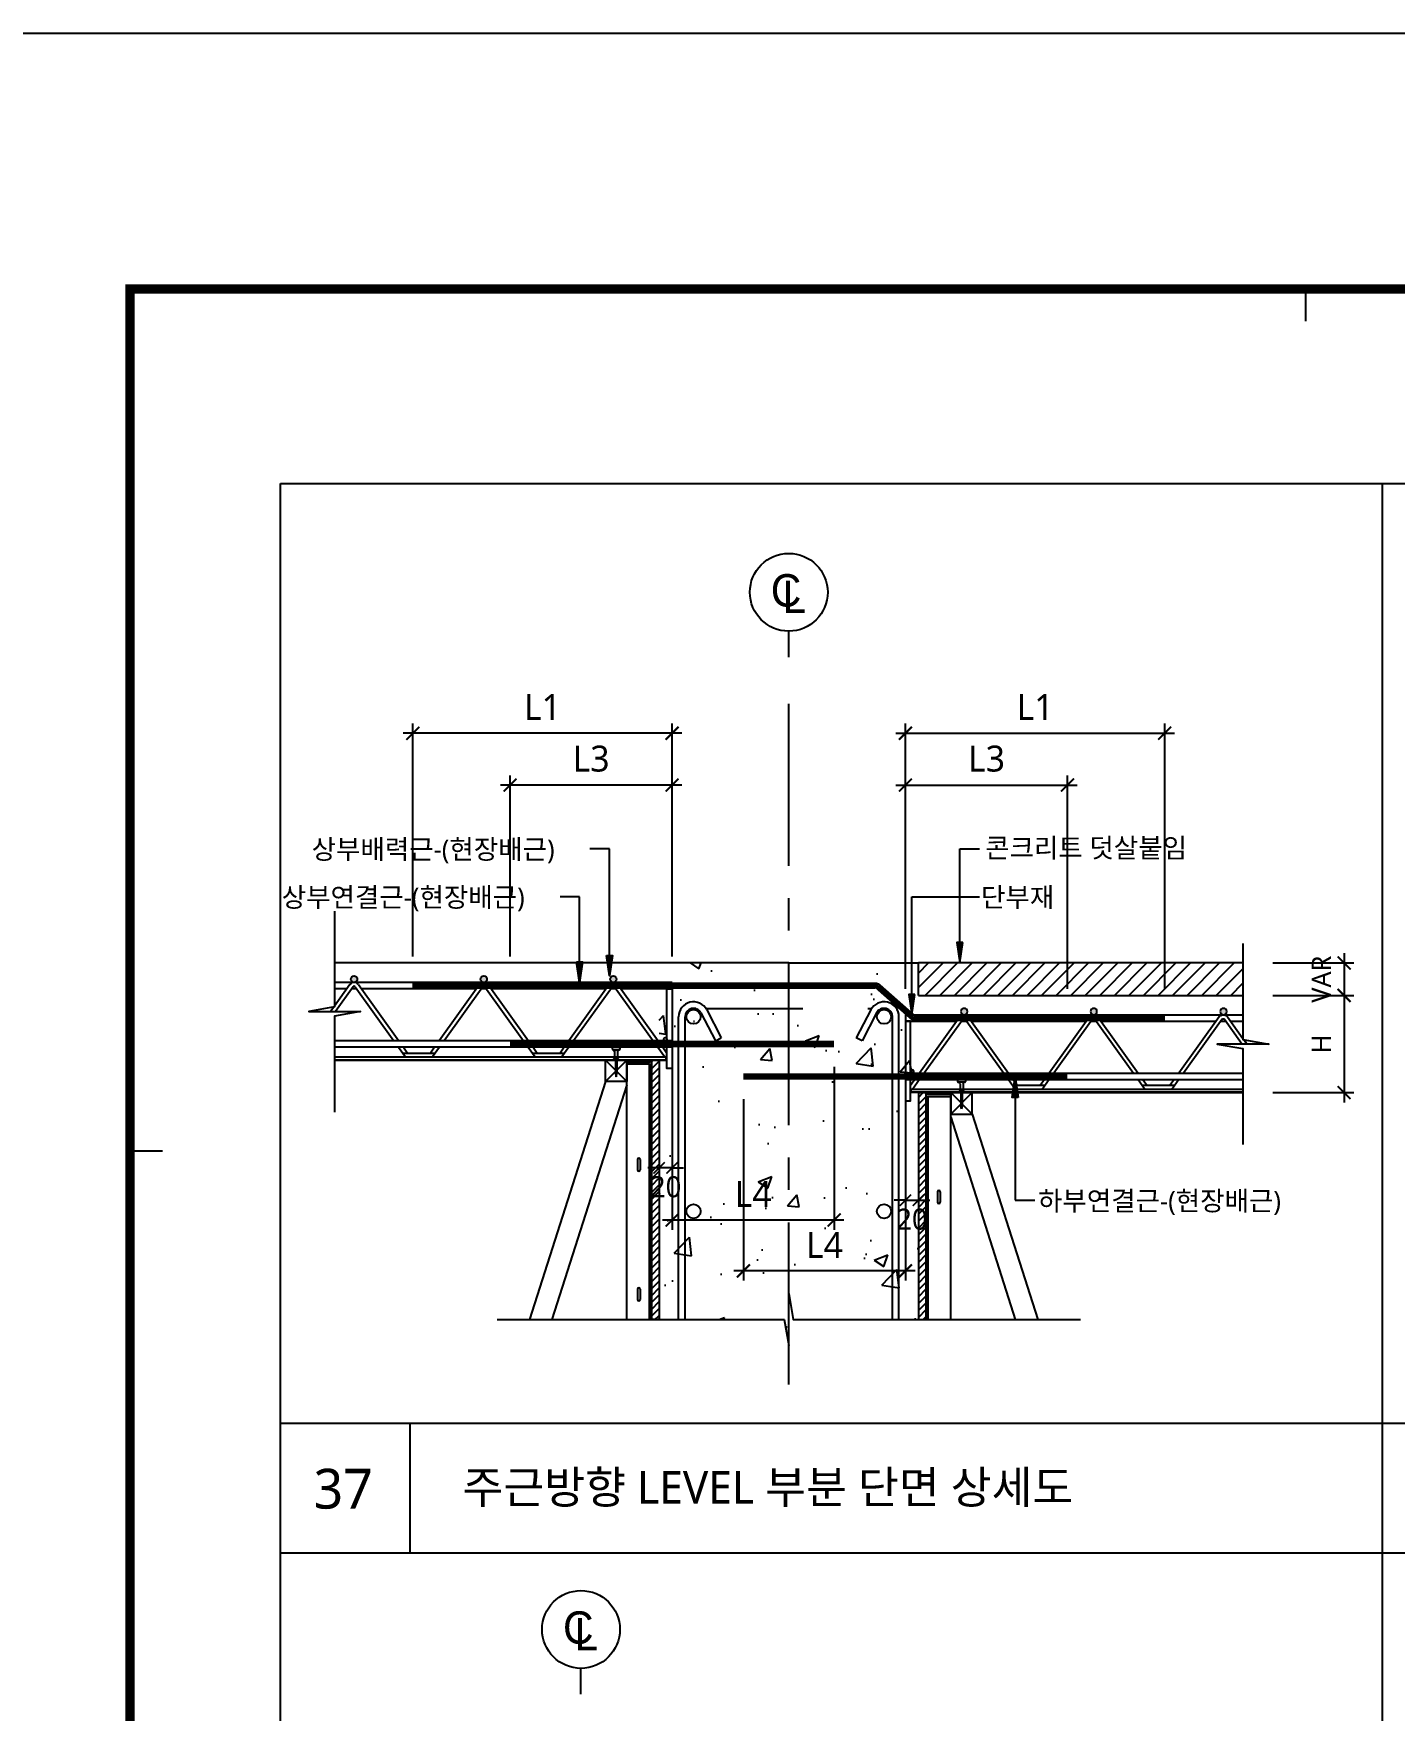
# Model space of a CAD drawing. Extents: x 10983 to 44623, y -18406 to 11294.
# Drawn here: x 36354 to 38454, y -3173 to -586 of the extents above; entities that cross this region are included whole.
import ezdxf

# ---------------------------------------------------------------- set-up
doc = ezdxf.new("R2010")
doc.units = 0
doc.header["$LTSCALE"] = 100
doc.header["$MEASUREMENT"] = 0
doc.header["$PDMODE"] = 3
doc.header["$PDSIZE"] = 10
for name, pattern in [('CEN', [62, 60, -1, 0, -1]), ('CENTERX2', [4, 2.5, -0.5, 0.5, -0.5]), ('HID', [2.5, 1.5, -1]), ('HIDDEN', [0.375, 0.25, -0.125])]:
    doc.linetypes.add(name, pattern=pattern)
doc.layers.get('0').update_dxf_attribs({"linetype": 'CONTINUOUS'})
doc.layers.get('Defpoints').update_dxf_attribs({"color": 165, "linetype": 'CONTINUOUS'})
for name, color, linetype in [('-비콘 단부', 7, 'CONTINUOUS'), ('DECK-CEN', 1, 'CEN'), ('DECK-CON', 2, 'CONTINUOUS'), ('DECK-DIM', 255, 'CONTINUOUS'), ('DECK-ETC STEEL', 6, 'CONTINUOUS'), ('DECK-HATCH', 251, 'CONTINUOUS'), ('DECK-JOINT BAR', 4, 'HIDDEN'), ('DECK-LATTICE', 7, 'CONTINUOUS'), ('DECK-PG', 4, 'CONTINUOUS'), ('DECK-RC', 251, 'CONTINUOUS'), ('DECK-RC(ETC)', 252, 'CONTINUOUS'), ('DECK-TABLE', 7, 'CONTINUOUS'), ('DECK-TEX1', 6, 'CONTINUOUS'), ('DECK-TEXT', 7, 'CONTINUOUS'), ('DECK-TITLE TEXT', 3, 'CONTINUOUS'), ('DECK-TRANS', 3, 'CONTINUOUS'), ('E2', 7, 'CONTINUOUS'), ('form', 7, 'CONTINUOUS')]:
    doc.layers.add(name, color=color, linetype=linetype)
doc.styles.add('SY Panel', font='malgun.ttf')
doc.styles.add('VICON TEXT', font='malgun.ttf')
doc.styles.add('굴림', font='Gulim.ttf')
doc.dimstyles.new('STDECK-DIM', dxfattribs={"dimtxt": 35, "dimasz": 20, "dimexe": 15, "dimexo": 40, "dimgap": 10, "dimtad": 1, "dimdec": 0, "dimtxsty": 'SY Panel', "dimblk": 'ARCHTICK', "dimcen": 2.5, "dimdle": 15, "dimclrd": 7, "dimclre": 7, "dimclrt": 6, "dimadec": 0, "dimazin": 0, "dimtfac": 1, "dimtdec": 0, "dimtmove": 0, "dimatfit": 3, "dimldrblk": 'ARCHTICK', "dimfxl": 1, "dimarcsym": 0})
doc.dimstyles.new('STDECK-DIM 2', dxfattribs={"dimscale": 2.5, "dimtxt": 12, "dimasz": 7, "dimexe": 3, "dimexo": 3, "dimgap": 3, "dimtad": 1, "dimdec": 0, "dimlunit": 6, "dimtxsty": 'VICON TEXT', "dimblk": 'ARCHTICK', "dimcen": 2.5, "dimclrd": 7, "dimclre": 7, "dimclrt": 6, "dimadec": 0, "dimazin": 0, "dimtfac": 1, "dimtdec": 0, "dimtix": 1, "dimtmove": 0, "dimatfit": 3, "dimfxl": 1, "dimarcsym": 0})
pattern_1 = [(45, (14861.725, -5112.75), (-5.3033009, 5.3033009), [])]

# ---------------------------------------------------------------- blocks, each defined once
blk = doc.blocks.new('_ArchTick')
at = {"color": 0, "linetype": 'ByBlock', "const_width": 0.15}
blk.add_lwpolyline([(-0.5, -0.5), (0.5, 0.5)], dxfattribs=at)
blk = doc.blocks.new('*D224')
at = {"layer": 'DECK-DIM', "color": 7, "lineweight": -2}
for p, q in [((38376.2, -2004.9), (38376.2, -2084.9)), ((38266.2, -2019.9), (38391.2, -2019.9)), ((38266.2, -2069.9), (38391.2, -2069.9))]:
    blk.add_line(p, q, dxfattribs=at)
at = {"layer": 'Defpoints', "color": 0, "ltscale": 0.5}
for p in [(38226.2, -2019.9), (38226.2, -2069.9), (38376.2, -2069.9)]:
    blk.add_point(p, dxfattribs=at)
at = {"layer": 'DECK-DIM', "color": 7, "lineweight": -2, "ltscale": 0.5, "xscale": 20, "yscale": 20, "zscale": 20}
for p, rotation in [((38376.2, -2019.9), 90), ((38376.2, -2069.9), 270)]:
    blk.add_blockref('_ArchTick', p, dxfattribs=dict(at, rotation=rotation))
at = {"layer": 'DECK-DIM', "color": 6, "ltscale": 0.5, "insert": (38341.2, -2044.9), "char_height": 30, "attachment_point": 5, "rotation": 90, "style": 'SY Panel'}
blk.add_mtext('VAR', dxfattribs=at)
blk = doc.blocks.new('*D225')
at = {"layer": 'DECK-DIM', "color": 7, "lineweight": -2}
for p, q in [((38376.2, -2054.9), (38376.2, -2234.9)), ((38266.2, -2069.9), (38391.2, -2069.9)), ((38266.2, -2219.9), (38391.2, -2219.9))]:
    blk.add_line(p, q, dxfattribs=at)
at = {"layer": 'Defpoints', "color": 0, "ltscale": 0.5}
for p in [(38226.2, -2069.9), (38226.2, -2219.9), (38376.2, -2219.9)]:
    blk.add_point(p, dxfattribs=at)
at = {"layer": 'DECK-DIM', "color": 7, "lineweight": -2, "ltscale": 0.5, "xscale": 20, "yscale": 20, "zscale": 20}
for p, rotation in [((38376.2, -2069.9), 90), ((38376.2, -2219.9), 270)]:
    blk.add_blockref('_ArchTick', p, dxfattribs=dict(at, rotation=rotation))
at = {"layer": 'DECK-DIM', "color": 6, "ltscale": 0.5, "insert": (38341.2, -2144.9), "char_height": 30, "attachment_point": 5, "rotation": 90, "style": 'SY Panel'}
blk.add_mtext('H', dxfattribs=at)
blk = doc.blocks.new('*D226')
at = {"layer": 'DECK-DIM', "color": 7, "lineweight": -2}
for p, q in [((37699.5, -2059.9), (37699.5, -1650.5)), ((38099.5, -2059.9), (38099.5, -1650.5)), ((37684.5, -1665.5), (38114.5, -1665.5))]:
    blk.add_line(p, q, dxfattribs=at)
at = {"layer": 'Defpoints', "color": 0, "ltscale": 0.5}
for p in [(38099.5, -1665.5), (37699.5, -2099.9), (38099.5, -2099.9)]:
    blk.add_point(p, dxfattribs=at)
at = {"layer": 'DECK-DIM', "color": 7, "lineweight": -2, "ltscale": 0.5, "xscale": 20, "yscale": 20, "zscale": 20, "rotation": 180}
blk.add_blockref('_ArchTick', (37699.5, -1665.5), dxfattribs=at)
at = {"layer": 'DECK-DIM', "color": 7, "lineweight": -2, "ltscale": 0.5, "xscale": 20, "yscale": 20, "zscale": 20}
blk.add_blockref('_ArchTick', (38099.5, -1665.5), dxfattribs=at)
at = {"layer": 'DECK-DIM', "color": 6, "ltscale": 0.5, "insert": (37899.5, -1625.1), "char_height": 40, "attachment_point": 5, "style": 'SY Panel'}
blk.add_mtext('L1', dxfattribs=at)
blk = doc.blocks.new('*D227')
at = {"layer": 'DECK-DIM', "color": 7, "lineweight": -2}
for p, q in [((36939.5, -2009.9), (36939.5, -1650.5)), ((37339.5, -2009.9), (37339.5, -1650.5)), ((37354.5, -1665.5), (36924.5, -1665.5))]:
    blk.add_line(p, q, dxfattribs=at)
at = {"layer": 'Defpoints', "color": 0, "ltscale": 0.5}
for p in [(36939.5, -1665.5), (36939.5, -2049.9), (37339.5, -2049.9)]:
    blk.add_point(p, dxfattribs=at)
at = {"layer": 'DECK-DIM', "color": 7, "lineweight": -2, "ltscale": 0.5, "xscale": 20, "yscale": 20, "zscale": 20, "rotation": 180}
blk.add_blockref('_ArchTick', (36939.5, -1665.5), dxfattribs=at)
at = {"layer": 'DECK-DIM', "color": 7, "lineweight": -2, "ltscale": 0.5, "xscale": 20, "yscale": 20, "zscale": 20}
blk.add_blockref('_ArchTick', (37339.5, -1665.5), dxfattribs=at)
at = {"layer": 'DECK-DIM', "color": 6, "ltscale": 0.5, "insert": (37139.5, -1625.1), "char_height": 40, "attachment_point": 5, "style": 'SY Panel'}
blk.add_mtext('L1', dxfattribs=at)
blk = doc.blocks.new('*D228')
at = {"layer": 'DECK-DIM', "color": 7, "lineweight": -2}
for p, q in [((37699.5, -2247.4), (37699.5, -2393.5)), ((37719.5, -2247.4), (37719.5, -2393.5)), ((37699.5, -2386), (37682, -2386)), ((37699.5, -2386), (37719.5, -2386)), ((37719.5, -2386), (37737, -2386))]:
    blk.add_line(p, q, dxfattribs=at)
at = {"layer": 'Defpoints', "color": 0, "ltscale": 0.5}
for p in [(37699.5, -2239.9), (37719.5, -2239.9), (37719.5, -2386)]:
    blk.add_point(p, dxfattribs=at)
at = {"layer": 'DECK-DIM', "color": 7, "lineweight": -2, "ltscale": 0.5, "xscale": 17.5, "yscale": 17.5, "zscale": 17.5}
blk.add_blockref('_ArchTick', (37699.5, -2386), dxfattribs=at)
at = {"layer": 'DECK-DIM', "color": 7, "lineweight": -2, "ltscale": 0.5, "xscale": 17.5, "yscale": 17.5, "zscale": 17.5, "rotation": 180}
blk.add_blockref('_ArchTick', (37719.5, -2386), dxfattribs=at)
at = {"layer": 'DECK-DIM', "color": 6, "ltscale": 0.5, "insert": (37709.5, -2415.3), "char_height": 32.5, "attachment_point": 5, "style": 'VICON TEXT'}
blk.add_mtext('20', dxfattribs=at)
blk = doc.blocks.new('*D229')
at = {"layer": 'DECK-DIM', "color": 7, "lineweight": -2}
for p, q in [((37319.5, -2197.4), (37319.5, -2343.5)), ((37339.5, -2197.4), (37339.5, -2343.5)), ((37319.5, -2336), (37302, -2336)), ((37339.5, -2336), (37319.5, -2336)), ((37339.5, -2336), (37357, -2336))]:
    blk.add_line(p, q, dxfattribs=at)
at = {"layer": 'Defpoints', "color": 0, "ltscale": 0.5}
for p in [(37319.5, -2189.9), (37339.5, -2189.9), (37319.5, -2336)]:
    blk.add_point(p, dxfattribs=at)
at = {"layer": 'DECK-DIM', "color": 7, "lineweight": -2, "ltscale": 0.5, "xscale": 17.5, "yscale": 17.5, "zscale": 17.5}
blk.add_blockref('_ArchTick', (37319.5, -2336), dxfattribs=at)
at = {"layer": 'DECK-DIM', "color": 7, "lineweight": -2, "ltscale": 0.5, "xscale": 17.5, "yscale": 17.5, "zscale": 17.5, "rotation": 180}
blk.add_blockref('_ArchTick', (37339.5, -2336), dxfattribs=at)
at = {"layer": 'DECK-DIM', "color": 6, "ltscale": 0.5, "insert": (37329.5, -2365.3), "char_height": 32.5, "attachment_point": 5, "style": 'VICON TEXT'}
blk.add_mtext('20', dxfattribs=at)
blk = doc.blocks.new('*D230')
at = {"layer": 'DECK-DIM', "color": 7, "lineweight": -2}
for p, q in [((37449.5, -2229.9), (37449.5, -2509.9)), ((37699.5, -2229.9), (37699.5, -2509.9)), ((37714.5, -2494.9), (37434.5, -2494.9))]:
    blk.add_line(p, q, dxfattribs=at)
at = {"layer": 'Defpoints', "color": 0, "ltscale": 0.5}
for p in [(37449.5, -2189.9), (37699.5, -2189.9), (37449.5, -2494.9)]:
    blk.add_point(p, dxfattribs=at)
at = {"layer": 'DECK-DIM', "color": 7, "lineweight": -2, "ltscale": 0.5, "xscale": 20, "yscale": 20, "zscale": 20, "rotation": 180}
blk.add_blockref('_ArchTick', (37449.5, -2494.9), dxfattribs=at)
at = {"layer": 'DECK-DIM', "color": 7, "lineweight": -2, "ltscale": 0.5, "xscale": 20, "yscale": 20, "zscale": 20}
blk.add_blockref('_ArchTick', (37699.5, -2494.9), dxfattribs=at)
at = {"layer": 'DECK-DIM', "color": 6, "ltscale": 0.5, "insert": (37574.5, -2454.9), "char_height": 40, "attachment_point": 5, "style": 'SY Panel'}
blk.add_mtext('L4', dxfattribs=at)
blk = doc.blocks.new('*D231')
at = {"layer": 'DECK-DIM', "color": 7, "lineweight": -2}
for p, q in [((37339.5, -2179.9), (37339.5, -2431.3)), ((37589.5, -2179.9), (37589.5, -2431.3)), ((37324.5, -2416.3), (37604.5, -2416.3))]:
    blk.add_line(p, q, dxfattribs=at)
at = {"layer": 'Defpoints', "color": 0, "ltscale": 0.5}
for p in [(37339.5, -2139.9), (37589.5, -2139.9), (37589.5, -2416.3)]:
    blk.add_point(p, dxfattribs=at)
at = {"layer": 'DECK-DIM', "color": 7, "lineweight": -2, "ltscale": 0.5, "xscale": 20, "yscale": 20, "zscale": 20, "rotation": 180}
blk.add_blockref('_ArchTick', (37339.5, -2416.3), dxfattribs=at)
at = {"layer": 'DECK-DIM', "color": 7, "lineweight": -2, "ltscale": 0.5, "xscale": 20, "yscale": 20, "zscale": 20}
blk.add_blockref('_ArchTick', (37589.5, -2416.3), dxfattribs=at)
at = {"layer": 'DECK-DIM', "color": 6, "ltscale": 0.5, "insert": (37464.5, -2376.3), "char_height": 40, "attachment_point": 5, "style": 'SY Panel'}
blk.add_mtext('L4', dxfattribs=at)
blk = doc.blocks.new('*D232')
at = {"layer": 'DECK-DIM', "color": 7, "lineweight": -2}
for p, q in [((37089.5, -2009.9), (37089.5, -1730.5)), ((37339.5, -2009.9), (37339.5, -1730.5)), ((37354.5, -1745.5), (37074.5, -1745.5))]:
    blk.add_line(p, q, dxfattribs=at)
at = {"layer": 'Defpoints', "color": 0, "ltscale": 0.5}
for p in [(37089.5, -1745.5), (37089.5, -2049.9), (37339.5, -2049.9)]:
    blk.add_point(p, dxfattribs=at)
at = {"layer": 'DECK-DIM', "color": 7, "lineweight": -2, "ltscale": 0.5, "xscale": 20, "yscale": 20, "zscale": 20, "rotation": 180}
blk.add_blockref('_ArchTick', (37089.5, -1745.5), dxfattribs=at)
at = {"layer": 'DECK-DIM', "color": 7, "lineweight": -2, "ltscale": 0.5, "xscale": 20, "yscale": 20, "zscale": 20}
blk.add_blockref('_ArchTick', (37339.5, -1745.5), dxfattribs=at)
at = {"layer": 'DECK-DIM', "color": 6, "ltscale": 0.5, "insert": (37214.5, -1704.9), "char_height": 40, "attachment_point": 5, "style": 'SY Panel'}
blk.add_mtext('L3', dxfattribs=at)
blk = doc.blocks.new('*D233')
at = {"layer": 'DECK-DIM', "color": 7, "lineweight": -2}
for p, q in [((37699.5, -2059.9), (37699.5, -1730.5)), ((37949.5, -2059.9), (37949.5, -1730.5)), ((37684.5, -1745.5), (37964.5, -1745.5))]:
    blk.add_line(p, q, dxfattribs=at)
at = {"layer": 'Defpoints', "color": 0, "ltscale": 0.5}
for p in [(37949.5, -1745.5), (37699.5, -2099.9), (37949.5, -2099.9)]:
    blk.add_point(p, dxfattribs=at)
at = {"layer": 'DECK-DIM', "color": 7, "lineweight": -2, "ltscale": 0.5, "xscale": 20, "yscale": 20, "zscale": 20, "rotation": 180}
blk.add_blockref('_ArchTick', (37699.5, -1745.5), dxfattribs=at)
at = {"layer": 'DECK-DIM', "color": 7, "lineweight": -2, "ltscale": 0.5, "xscale": 20, "yscale": 20, "zscale": 20}
blk.add_blockref('_ArchTick', (37949.5, -1745.5), dxfattribs=at)
at = {"layer": 'DECK-DIM', "color": 6, "ltscale": 0.5, "insert": (37824.5, -1704.9), "char_height": 40, "attachment_point": 5, "style": 'SY Panel'}
blk.add_mtext('L3', dxfattribs=at)
blk = doc.blocks.new('tg3')
at = {"layer": 'DECK-TRANS', "ltscale": 0.5}
h = blk.add_hatch(color=3, dxfattribs=at)
h.dxf.hatch_style = 1
h.paths.add_polyline_path([(6018.8, 42141.7, 1), (6008.8, 42141.7, 0.399881), (6013.6, 42136.7), (6014.1, 42136.7, 0.399881)])
h.paths.add_polyline_path([(6208.9, 42141.7, 1), (6218.9, 42141.7, 1)])
h.paths.add_polyline_path([(6418.8, 42141.7, 1), (6408.8, 42141.7, 0.399881), (6413.6, 42136.7), (6414.1, 42136.7, 0.399881)])
at = {"layer": '-비콘 단부', "color": 116, "ltscale": 0.5}
blk.add_lwpolyline([(6496.5, 42046.7), (6496.5, 42126.7), (6504.5, 42126.7), (6504.5, 42004), (6496.5, 42004), (6496.5, 42036.7)], dxfattribs=at)
blk.add_circle((6494, 42049.2), 2.5, dxfattribs=at)
at = {"layer": 'DECK-LATTICE', "ltscale": 0.5}
for p, q in [((6504.5, 42136.7), (5983.8, 42136.7)), ((6007.5, 42133.4), (5983.8, 42100.3)), ((6002.7, 42126.7), (5983.8, 42126.7)), ((6012.4, 42129.9), (5985, 42091.7)), ((6017.9, 42126.7), (6010.1, 42126.7)), ((6015.6, 42129.9), (6075.4, 42046.7)), ((6020.5, 42133.4), (6082.8, 42046.7)), ((6202.7, 42126.7), (6025.3, 42126.7)), ((6207.5, 42133.4), (6145.2, 42046.7)), ((6212.4, 42129.9), (6152.6, 42046.7)), ((6217.9, 42126.7), (6210.1, 42126.7)), ((6215.6, 42129.9), (6275.4, 42046.7)), ((6220.5, 42133.4), (6282.8, 42046.7)), ((6402.7, 42126.7), (6225.3, 42126.7)), ((6407.5, 42133.4), (6345.2, 42046.7)), ((6412.4, 42129.9), (6352.6, 42046.7)), ((6417.9, 42126.7), (6410.1, 42126.7)), ((6415.6, 42129.9), (6475.4, 42046.7)), ((6420.5, 42133.4), (6482.8, 42046.7)), ((6504.5, 42126.7), (6425.3, 42126.7)), ((6504.5, 42136.7), (6504.5, 42126.7)), ((5982.5, 42098.6), (5977.6, 42091.7)), ((6504.5, 42046.7), (5983.8, 42046.7)), ((6504.5, 42036.7), (5983.8, 42036.7)), ((6082.6, 42036.7), (6093.4, 42021.7)), ((6090, 42036.7), (6096.5, 42027.7)), ((6138, 42036.7), (6131.6, 42027.7)), ((6145.4, 42036.7), (6134.6, 42021.7)), ((6282.6, 42036.7), (6293.4, 42021.7)), ((6290, 42036.7), (6296.5, 42027.7)), ((6338, 42036.7), (6331.6, 42027.7)), ((6345.4, 42036.7), (6334.6, 42021.7)), ((6482.6, 42036.7), (6493.4, 42021.7)), ((6490, 42036.7), (6496.5, 42027.7)), ((6089.1, 42027.7), (6139, 42027.7)), ((6093.4, 42021.7), (6134.6, 42021.7)), ((6289.1, 42027.7), (6339, 42027.7)), ((6293.4, 42021.7), (6334.6, 42021.7))]:
    blk.add_line(p, q, dxfattribs=at)
for centre, radius in [((6014, 42128.7), 8), ((6014, 42128.7), 2), ((6214, 42128.7), 8), ((6214, 42128.7), 2), ((6414, 42128.7), 8), ((6414, 42128.7), 2)]:
    blk.add_arc(centre, radius, 35.7097, 144.2903, dxfattribs=at)
at = {"layer": 'DECK-PG', "ltscale": 0.5}
for p, q in [((5983.8, 42021.7), (6495.5, 42021.7)), ((5983.8, 42017.2), (6495.5, 42017.2)), ((5983.8, 42016.7), (6495.5, 42016.7)), ((6495.5, 42016.7), (6495.5, 42021.7))]:
    blk.add_line(p, q, dxfattribs=at)
at = {"layer": 'DECK-TRANS', "ltscale": 0.5}
for centre in [(6013.8, 42141.7), (6213.9, 42141.7), (6413.8, 42141.7)]:
    blk.add_circle(centre, 5, dxfattribs=at)

msp = doc.modelspace()

# ---------------------------------------------------------------- hatches: boundary and pattern name
at = {"linetype": 'ByBlock'}
h = msp.add_hatch(color=256, dxfattribs=at)
h.paths.add_polyline_path([(37788.2, -1988.4), (37783.5, -1988.4), (37783.5, -2019.9)])
h.paths.add_polyline_path([(37783.5, -1988.4), (37778.8, -1988.4), (37783.5, -2019.9)])
h = msp.add_hatch(color=256, dxfattribs=at)
h.paths.add_polyline_path([(37238.1, -2008.4), (37242.8, -2008.4), (37242.8, -2039.9)])
h.paths.add_polyline_path([(37242.8, -2008.4), (37247.5, -2008.4), (37242.8, -2039.9)])
h = msp.add_hatch(color=256, dxfattribs=at)
h.paths.add_polyline_path([(37191.9, -2018.4), (37196.7, -2018.4), (37196.7, -2049.9)])
h.paths.add_polyline_path([(37196.7, -2018.4), (37201.4, -2018.4), (37196.7, -2049.9)])
h = msp.add_hatch(color=256, dxfattribs=at)
h.paths.add_polyline_path([(37714.2, -2068.4), (37709.5, -2068.4), (37709.5, -2099.9)])
h.paths.add_polyline_path([(37709.5, -2068.4), (37704.8, -2068.4), (37709.5, -2099.9)])
h = msp.add_hatch(color=256, dxfattribs=at)
h.paths.add_polyline_path([(37868.9, -2195.9), (37868.9, -2227.3), (37873.6, -2227.3)])
h.paths.add_polyline_path([(37868.9, -2195.9), (37864.2, -2227.3), (37868.9, -2227.3)])
at = {"layer": 'DECK-HATCH'}
h = msp.add_hatch(dxfattribs=at)
h.set_pattern_fill('AR-CONC', color=256, scale=30, style=0)
h.set_pattern_definition([(50, (9682.6, -5287.87), (215.178, -18.8256), [22.5, -247.5]), (355, (9682.6, -5287.87), (-41.6254, 225.6576), [18, -198]), (100.45144, (9700.54, -5289.44), (173.5527, 206.832), [19.122, -210.3426]), (46.1842, (9682.6, -5227.87), (320.1724, -49.6558), [33.75, -371.25]), (96.6356, (9709.3, -5232), (280.3986, 292.2356), [28.683, -315.514]), (351.1842, (9682.6, -5227.87), (280.3986, 292.2356), [27, -297]), (21, (9712.6, -5242.87), (179.0721, -120.7857), [22.5, -247.5]), (326, (9712.6, -5242.87), (72.9946, 217.545), [18, -198]), (71.45144, (9727.53, -5252.93), (252.0667, 96.7593), [19.122, -210.3426]), (37.5, (9682.605, -5287.87), (3.64796, 99.86816), [0, -195.6, 0, -201, 0, -198.75]), (7.5, (9682.6, -5287.87), (78.92086, 118.3235), [0, -114.6, 0, -191.1, 0, -75.75]), (327.5, (9615.705, -5287.87), (160.14673, -6.76646), [0, -75, 0, -234, 0, -310.5]), (317.5, (9585.7, -5287.87), (174.95585, 30.0315), [0, -97.5, 0, -155.4, 0, -220.5])])
h.paths.add_polyline_path([(37519.5, -2019.9), (37319.5, -2019.9), (37319.5, -2570), (37512.4, -2570), (37519.5, -2610), (37519.5, -2530)])
h.paths.add_polyline_path([(37719.5, -2019.9), (37519.5, -2019.9), (37519.5, -2530), (37526.5, -2570), (37719.5, -2570)])
at = {"layer": 'DECK-HATCH', "linetype": 'ByBlock'}
h = msp.add_hatch(dxfattribs=at)
h.set_pattern_fill('ANSI31', color=256, scale=5, style=0)
h.set_pattern_definition([(45, (-7725918.397, -2456209.229), (-11.225320152, 11.225320152), [])])
h.paths.add_polyline_path([(38220.2, -2069.9), (38220.2, -2019.9), (37719.5, -2019.9), (37719.5, -2069.9)])
h = msp.add_hatch(dxfattribs=at)
h.set_pattern_fill('ANSI31', color=256, scale=60, style=0)
h.set_pattern_definition(pattern_1)
h.paths.add_polyline_path([(37319.5, -2169.9), (37307.5, -2169.9), (37307.5, -2570), (37319.5, -2570)])
h.paths.add_polyline_path([(37300.2, -2288.5), (37358.8, -2288.5), (37358.8, -2333.5), (37300.2, -2333.5)], flags=9)
h = msp.add_hatch(dxfattribs=at)
h.set_pattern_fill('ANSI31', color=256, scale=60, style=0)
h.set_pattern_definition(pattern_1)
h.paths.add_polyline_path([(37731.5, -2219.9), (37719.5, -2219.9), (37719.5, -2570), (37731.5, -2570)])
h.paths.add_polyline_path([(37680.2, -2338.5), (37738.8, -2338.5), (37738.8, -2383.5), (37680.2, -2383.5)], flags=9)

# ---------------------------------------------------------------- linework, layer by layer
at = {"linetype": 'ByBlock'}
for p, q in [((37242.8, -1843.7), (37212.8, -1843.7)), ((37242.8, -2039.9), (37242.8, -1843.7)), ((37783.5, -1843.6), (37813.5, -1843.6)), ((37783.5, -2019.9), (37783.5, -1843.6)), ((37196.7, -1917.7), (37166.7, -1917.7)), ((37196.7, -2049.9), (37196.7, -1917.7)), ((37709.5, -1917.7), (37813.7, -1917.7)), ((37709.5, -2099.9), (37709.5, -1917.7)), ((37868.9, -2195.9), (37868.9, -2386)), ((37868.9, -2386), (37898.9, -2386))]:
    msp.add_line(p, q, dxfattribs=at)
for points in [[(37788.2, -1988.4), (37778.8, -1988.4), (37783.5, -2019.9), (37788.2, -1988.4)], [(37238.1, -2008.4), (37247.5, -2008.4), (37242.8, -2039.9), (37238.1, -2008.4)], [(37191.9, -2018.4), (37201.4, -2018.4), (37196.7, -2049.9), (37191.9, -2018.4)], [(37714.2, -2068.4), (37704.8, -2068.4), (37709.5, -2099.9), (37714.2, -2068.4)], [(37873.6, -2227.3), (37864.2, -2227.3), (37868.9, -2195.9), (37873.6, -2227.3)]]:
    msp.add_lwpolyline(points, dxfattribs=at)
at = {"layer": 'DECK-CEN', "linetype": 'CENTERX2'}
msp.add_line((37519.5, -2670), (37519.5, -1598), dxfattribs=at)
at = {"layer": 'DECK-CON'}
for p, q in [((37519.5, -2019.9), (36818.8, -2019.9)), ((37519.5, -2019.9), (37719.5, -2019.9)), ((38220.2, -2019.9), (37719.5, -2019.9)), ((37719.5, -2069.9), (37719.5, -2019.9)), ((37719.5, -2069.9), (38220.2, -2069.9)), ((37319.5, -2169.9), (36818.8, -2169.9)), ((37719.5, -2219.9), (38220.2, -2219.9))]:
    msp.add_line(p, q, dxfattribs=at)
for points in [[(36818.8, -1939.9), (36818.8, -2087.8), (36778.8, -2094.9), (36858.8, -2094.9), (36818.8, -2101.9), (36818.8, -2249.9)], [(38220.2, -1989.9), (38220.2, -2137.8), (38260.2, -2144.9), (38180.2, -2144.9), (38220.2, -2151.9), (38220.2, -2299.9)], [(37069.5, -2570), (37512.4, -2570), (37519.5, -2610), (37519.5, -2530), (37526.5, -2570), (37969.5, -2570)]]:
    msp.add_lwpolyline(points, dxfattribs=at)
for points in [[(37307.5, -2169.9), (37319.5, -2169.9), (37319.5, -2570), (37307.5, -2570)], [(37731.5, -2219.9), (37719.5, -2219.9), (37719.5, -2570), (37731.5, -2570)]]:
    msp.add_lwpolyline(points, close=True, dxfattribs=at)
at = {"layer": 'DECK-ETC STEEL'}
for points in [[(37304.5, -2169.9), (37307.5, -2169.9), (37307.5, -2570), (37304.5, -2570), (37304.5, -2175.9), (37269.5, -2175.9), (37269.5, -2172.9), (37304.5, -2172.9), (37304.5, -2169.9), (37307.5, -2169.9)], [(37734.5, -2219.9), (37731.5, -2219.9), (37731.5, -2570), (37734.5, -2570), (37734.5, -2225.9), (37769.5, -2225.9), (37769.5, -2222.9), (37734.5, -2222.9), (37734.5, -2219.9), (37731.5, -2219.9)]]:
    msp.add_lwpolyline(points, dxfattribs=at)
at = {"layer": 'DECK-JOINT BAR', "const_width": 10}
msp.add_lwpolyline([(36938.9, -2054.9), (37653.7, -2054.9, -0.182722), (37657.1, -2056.1), (37710.9, -2103.6, 0.182722), (37714.2, -2104.9), (38100.1, -2104.9)], format="xyb", dxfattribs=at)
for points in [[(37089.5, -2144.9), (37589.5, -2144.9)], [(37949.5, -2194.9), (37449.5, -2194.9)]]:
    msp.add_lwpolyline(points, dxfattribs=at)
at = {"layer": 'DECK-RC', "linetype": 'HID'}
msp.add_line((37391.4, -2089.9), (37647.5, -2089.9), dxfattribs=at)
at = {"layer": 'DECK-RC'}
for p, q in [((37392.9, -2092.2), (37415.3, -2135.2)), ((37646.1, -2092.2), (37623.6, -2135.2)), ((37349.5, -2570), (37349.5, -2102.9)), ((37359.5, -2570), (37359.5, -2102.9)), ((37384, -2096.8), (37406.5, -2139.8)), ((37655, -2096.8), (37632.5, -2139.8)), ((37679.5, -2570), (37679.5, -2102.9)), ((37689.5, -2570), (37689.5, -2102.9)), ((37406.5, -2139.8), (37415.3, -2135.2)), ((37632.5, -2139.8), (37623.6, -2135.2))]:
    msp.add_line(p, q, dxfattribs=at)
for centre in [(37372.5, -2102.9), (37666.5, -2102.9), (37372.5, -2402.9), (37666.5, -2402.9)]:
    msp.add_circle(centre, 11, dxfattribs=at)
for centre, radius, start, end in [((37372.5, -2102.9), 23, 27.5898, 180), ((37372.5, -2102.9), 13, 27.5824, 180), ((37666.5, -2102.9), 23, 0, 152.4102), ((37666.5, -2102.9), 13, 0, 152.4176)]:
    msp.add_arc(centre, radius, start, end, dxfattribs=at)
at = {"layer": 'DECK-RC(ETC)'}
for p, q in [((37269.5, -2202.9), (37236.5, -2169.9)), ((37236.5, -2202.9), (37269.5, -2169.9)), ((37247, -2150.9), (37247, -2152.9)), ((37248, -2149.9), (37258, -2149.9)), ((37248, -2153.9), (37258, -2153.9)), ((37249, -2168.5), (37249, -2169.3)), ((37249.6, -2167.9), (37250.1, -2167.9)), ((37249.6, -2169.9), (37256.4, -2169.9)), ((37250.1, -2167.9), (37255.9, -2167.9)), ((37250.7, -2156.2), (37250.7, -2166.6)), ((37252, -2167.9), (37254, -2167.9)), ((37252, -2169.9), (37252, -2190.4)), ((37254, -2169.9), (37254, -2190.4)), ((37255.3, -2156.2), (37255.3, -2166.6)), ((37255.9, -2167.9), (37256.4, -2167.9)), ((37257, -2168.5), (37257, -2169.3)), ((37259, -2150.9), (37259, -2152.9)), ((37252, -2190.4), (37253, -2195.4)), ((37253, -2195.4), (37254, -2190.4)), ((37269.5, -2570), (37269.5, -2175.9)), ((37236.5, -2202.9), (37119.5, -2570)), ((37269.5, -2208), (37154.1, -2570)), ((37769.5, -2252.9), (37802.5, -2219.9)), ((37802.5, -2252.9), (37769.5, -2219.9)), ((37780, -2200.9), (37780, -2202.9)), ((37791, -2199.9), (37781, -2199.9)), ((37791, -2203.9), (37781, -2203.9)), ((37782, -2218.5), (37782, -2219.3)), ((37783.1, -2217.9), (37782.6, -2217.9)), ((37789.4, -2219.9), (37782.6, -2219.9)), ((37788.9, -2217.9), (37783.1, -2217.9)), ((37783.7, -2206.2), (37783.7, -2216.6)), ((37787, -2217.9), (37785, -2217.9)), ((37785, -2219.9), (37785, -2240.4)), ((37787, -2219.9), (37787, -2240.4)), ((37788.3, -2206.2), (37788.3, -2216.6)), ((37789.4, -2217.9), (37788.9, -2217.9)), ((37790, -2218.5), (37790, -2219.3)), ((37792, -2200.9), (37792, -2202.9)), ((37769.5, -2570), (37769.5, -2225.9)), ((37786, -2245.4), (37785, -2240.4)), ((37787, -2240.4), (37786, -2245.4)), ((37769.5, -2258), (37868.9, -2570)), ((37802.5, -2252.9), (37903.5, -2570)), ((37286, -2322.9), (37286, -2338.9)), ((37290, -2322.9), (37290, -2338.9)), ((37749, -2372.9), (37749, -2388.9)), ((37753, -2372.9), (37753, -2388.9)), ((37286, -2522.9), (37286, -2538.9)), ((37290, -2522.9), (37290, -2538.9))]:
    msp.add_line(p, q, dxfattribs=at)
for points in [[(37236.5, -2169.9), (37269.5, -2169.9), (37269.5, -2202.9), (37236.5, -2202.9), (37236.5, -2169.9)], [(37802.5, -2219.9), (37769.5, -2219.9), (37769.5, -2252.9), (37802.5, -2252.9), (37802.5, -2219.9)]]:
    msp.add_lwpolyline(points, dxfattribs=at)
for centre, radius, start, end in [((37248, -2150.9), 1, 90, 180), ((37248, -2152.9), 1, 180, 270), ((37247.9, -2156.6), 2.75, 7.7709, 89.4479), ((37249.6, -2168.5), 0.6, 90, 180), ((37249.6, -2169.3), 0.6, 180, 270), ((37249.3, -2166.5), 1.39, 281.7725, 355.1369), ((37258, -2156.6), 2.75, 90.5521, 172.2291), ((37256.7, -2166.5), 1.39, 184.8631, 258.2275), ((37256.4, -2168.5), 0.6, 0, 90), ((37256.4, -2169.3), 0.6, 270, 0), ((37258, -2150.9), 1, 0, 90), ((37258, -2152.9), 1, 270, 0), ((37781, -2200.9), 1, 90, 180), ((37781, -2202.9), 1, 180, 270), ((37780.9, -2206.6), 2.75, 7.7709, 89.4479), ((37782.6, -2218.5), 0.6, 90, 180), ((37782.6, -2219.3), 0.6, 180, 270), ((37782.3, -2216.5), 1.39, 281.7725, 355.1369), ((37791, -2206.6), 2.75, 90.5521, 172.2291), ((37789.7, -2216.5), 1.39, 184.8631, 258.2275), ((37789.4, -2218.5), 0.6, 0, 90), ((37789.4, -2219.3), 0.6, 270, 0), ((37791, -2200.9), 1, 0, 90), ((37791, -2202.9), 1, 270, 0), ((37288, -2322.9), 2, 0, 180), ((37288, -2322.9), 2, 0, 180), ((37288, -2338.9), 2, 180, 0), ((37751, -2372.9), 2, 0, 180), ((37751, -2372.9), 2, 0, 180), ((37751, -2388.9), 2, 180, 0), ((37288, -2522.9), 2, 0, 180), ((37288, -2522.9), 2, 0, 180), ((37288, -2538.9), 2, 180, 0)]:
    msp.add_arc(centre, radius, start, end, dxfattribs=at)
at = {"layer": 'DECK-TABLE', "ltscale": 0.5}
for p, q in [((38435.1, -1280.1), (38435.1, -6230.1)), ((43535.1, -2730.1), (36735.1, -2730.1)), ((36935.1, -2730.1), (36935.1, -2930.1)), ((43535.1, -2930.1), (36735.1, -2930.1))]:
    msp.add_line(p, q, dxfattribs=at)
msp.add_lwpolyline([(36735.1, -1280.1), (43535.1, -1280.1), (43535.1, -6230.1), (36735.1, -6230.1)], close=True, dxfattribs=at)
at = {"layer": 'Defpoints'}
msp.add_lwpolyline([(36212.5, -6526.2), (44622.5, -6526.2), (44622.5, -586.2), (36212.5, -586.2)], close=True, dxfattribs=at)
at = {"layer": 'E2', "linetype": 'ByBlock'}
for p, q in [((37519.5, -1548), (37519.5, -1508)), ((37198.9, -3148), (37198.9, -3108))]:
    msp.add_line(p, q, dxfattribs=at)
for centre in [(37519.5, -1448), (37198.9, -3048)]:
    msp.add_circle(centre, 60, dxfattribs=at)
at = {"layer": 'form', "color": 30}
for p, q in [((38316.6, -980.1), (38316.6, -1030.1)), ((36503.2, -2309.7), (36553.2, -2309.7))]:
    msp.add_line(p, q, dxfattribs=at)
at = {"layer": 'form', "color": 30, "const_width": 14.2}
msp.add_lwpolyline([(36503.2, -980.1), (36503.2, -6298.4), (44456.8, -6298.4), (44456.8, -980.1)], close=True, dxfattribs=at)

# ---------------------------------------------------------------- block references
at = {"layer": '-비콘 단부'}
msp.add_blockref('tg3', (30835, -44186.6), dxfattribs=at)
at = {"layer": '-비콘 단부', "xscale": -1}
msp.add_blockref('tg3', (44203.9, -44236.6), dxfattribs=at)

# ---------------------------------------------------------------- texts
at = {"layer": 'DECK-TEX1', "color": 6, "linetype": 'ByBlock', "style": '굴림'}
for s, p in [('C', (37491.7, -1470.1)), ('L', (37509.7, -1480.1)), ('C', (37171.1, -3070.1)), ('L', (37189.1, -3080.1))]:
    msp.add_text(s, height=50, dxfattribs=at).set_placement(p)
at = {"layer": 'DECK-TEXT', "style": 'VICON TEXT'}
for s, p in [('상부배력근-(현장배근)', (36783.4, -1859.5)), ('콘크리트 덧살붙임', (37822.5, -1857.3)), ('상부연결근-(현장배근)', (36737.2, -1933.5)), ('단부재', (37816.1, -1933.5)), ('하부연결근-(현장배근)', (37904, -2401.8))]:
    msp.add_text(s, height=30, dxfattribs=at).set_placement(p)
at = {"layer": 'DECK-TITLE TEXT', "color": 3, "style": 'VICON TEXT'}
for s, height, p in [('37', 61.43, (36786.3, -2861.6)), ('주근방향 LEVEL 부분 단면 상세도', 50.257, (37016.1, -2853.8))]:
    msp.add_text(s, height=height, dxfattribs=at).set_placement(p)

# ---------------------------------------------------------------- dimensions: what is measured, and where the dimension line sits
at = {"layer": 'DECK-DIM'}
for base, p1, p2, angle, text, override, picture, middle in [((36939.5, -1665.5), (37339.5, -2049.9), (36939.5, -2049.9), 180, 'L1', {"dimtxt": 40, "dimgap": 20}, '*D227', (37139.5, -1625.1)), ((37089.5, -1745.5), (37339.5, -2049.9), (37089.5, -2049.9), 180, 'L3', {"dimtxt": 40, "dimgap": 20}, '*D232', (37214.5, -1704.9)), ((38376.2, -2219.9), (38226.2, -2069.9), (38226.2, -2219.9), 90, 'H', {"dimtxt": 30, "dimgap": 20}, '*D225', (38341.2, -2144.9)), ((37449.5, -2494.9), (37699.5, -2189.9), (37449.5, -2189.9), 180, 'L4', {"dimtxt": 40, "dimgap": 20}, '*D230', (37574.5, -2454.9))]:
    dim = msp.add_linear_dim(base=base, p1=p1, p2=p2, angle=angle, text=text, dimstyle='STDECK-DIM', override=override, dxfattribs=at)
    dim.commit()
    dim.dimension.update_dxf_attribs({"geometry": picture, "text_midpoint": middle})
for base, p1, p2, text, picture, middle in [((38099.5, -1665.5), (37699.5, -2099.9), (38099.5, -2099.9), 'L1', '*D226', (37899.5, -1625.1)), ((37949.5, -1745.5), (37699.5, -2099.9), (37949.5, -2099.9), 'L3', '*D233', (37824.5, -1704.9)), ((37589.5, -2416.3), (37339.5, -2139.9), (37589.5, -2139.9), 'L4', '*D231', (37464.5, -2376.3))]:
    dim = msp.add_linear_dim(base=base, p1=p1, p2=p2, text=text, dimstyle='STDECK-DIM', override={"dimtxt": 40, "dimgap": 20}, dxfattribs=at)
    dim.commit()
    dim.dimension.update_dxf_attribs({"geometry": picture, "text_midpoint": middle})
dim = msp.add_linear_dim(base=(38376.2, -2069.9), p1=(38226.2, -2019.9), p2=(38226.2, -2069.9), angle=90, text='VAR', dimstyle='STDECK-DIM', override={"dimtxt": 30, "dimgap": 20}, dxfattribs=at)
dim.commit()
dim.dimension.update_dxf_attribs({"geometry": '*D224', "text_midpoint": (38376.2, -2044.9), "dimtype": 160})
dim = msp.add_linear_dim(base=(37319.5, -2336), p1=(37339.5, -2189.9), p2=(37319.5, -2189.9), angle=180, dimstyle='STDECK-DIM 2', override={"dimtxt": 13, "dimgap": 5, "dimtad": 2, "dimtoh": 0}, dxfattribs=at)
dim.commit()
dim.dimension.update_dxf_attribs({"geometry": '*D229', "text_midpoint": (37329.5, -2365.3)})
dim = msp.add_linear_dim(base=(37719.5, -2386), p1=(37699.5, -2239.9), p2=(37719.5, -2239.9), dimstyle='STDECK-DIM 2', override={"dimtxt": 13, "dimgap": 5, "dimtad": 2, "dimtoh": 0}, dxfattribs=at)
dim.commit()
dim.dimension.update_dxf_attribs({"geometry": '*D228', "text_midpoint": (37709.5, -2415.3)})

doc.saveas('drawing.dxf')
